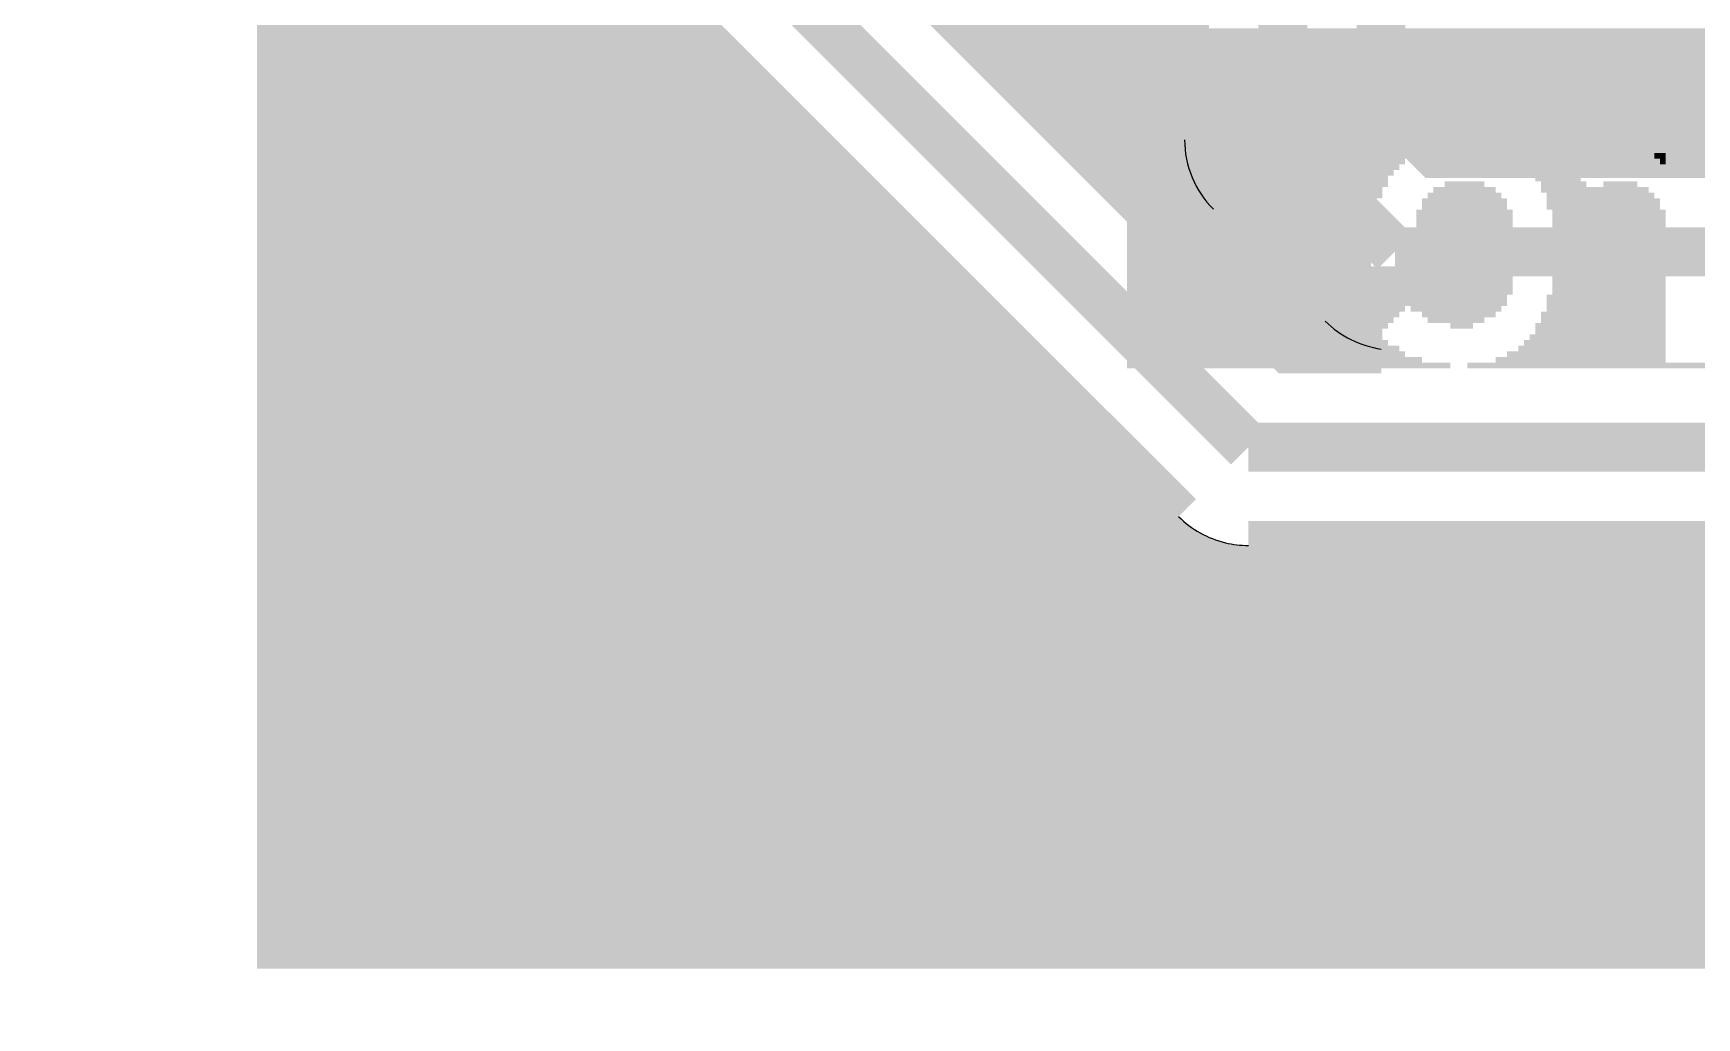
# Model space of a CAD drawing. Extents: x -3564 to 3564, y -2067 to 2176.
# Drawn here: x -485.7 to -145.3, y -2066.8 to -1865.3 of the extents above; entities that cross this region are included whole.
import ezdxf

# ---------------------------------------------------------------- set-up
doc = ezdxf.new("R2010")
doc.units = 0
for name, color, linetype in [('BOARD_OUTLINE', 2, 'CONTINUOUS'), ('COPPER_BOTTOM', 1, 'CONTINUOUS'), ('COPPER_TOP', 3, 'CONTINUOUS'), ('SILKSCREEN_BOTTOM', 6, 'CONTINUOUS')]:
    doc.layers.add(name, color=color, linetype=linetype)

msp = doc.modelspace()

# ---------------------------------------------------------------- hatches: boundary and pattern name
at = {"layer": 'COPPER_TOP'}
h = msp.add_hatch(color=3, dxfattribs=at)
edge = h.paths.add_edge_path()
edge.add_line((3340.582874, -858.438701), (2949.79383, -858.438701))
edge.add_line((2949.79383, -858.438701), (2906.423646, -815.072559))
edge.add_line((2906.423646, -815.072559), (3548.927441, -815.072559))
edge.add_line((3548.927441, -815.072559), (3548.927441, -1280.636464))
edge.add_arc((3564, -1281.820276), 15.118976, 175.509159, 176.26094)
edge.add_arc((3439.266063, -1273.668701), 109.88103, 270, 356.26094, ccw=False)
edge.add_arc((3439.266063, -1398.668701), 15.118976, 90, 94.492746)
edge.add_line((3438.08175, -1383.596181), (3229.577873, -1383.596181))
edge.add_arc((3226.607598, -1398.668701), 15.362402, 78.851822, 90)
edge.add_arc((3226.607598, -1779.402638), 396.096339, 90, 180)
edge.add_arc((2845.873661, -1779.402638), 15.362402, 180, 191.146659)
edge.add_line((2830.801063, -1782.372513), (2830.801063, -1940.583254))
edge.add_arc((2845.873701, -1941.766063), 15.118976, 175.512972, 180)
edge.add_arc((2720.873701, -1941.766063), 109.881024, 270, 0, ccw=False)
edge.add_arc((2720.873701, -2066.766063), 15.118976, 90, 94.490847)
edge.add_line((2719.689887, -2051.693504), (2089.906311, -2051.693578))
edge.add_line((2089.906311, -2051.693578), (2089.906287, -2051.693578))
edge.add_line((2089.906287, -2051.693578), (2049.999961, -2051.693583))
edge.add_line((2049.999961, -2051.693583), (1249.999923, -2051.693504))
edge.add_arc((1249.999921, -2066.766063), 15.072559, 89.999994, 90.185201)
edge.add_line((1249.951201, -2051.693583), (1145.024398, -2051.693583))
edge.add_line((1145.024398, -2051.693583), (1145.024398, -2051.693583))
edge.add_line((1145.024398, -2051.693583), (429.570315, -2051.693583))
edge.add_arc((429.570315, -2066.766142), 15.072559, 90, 90.000352)
edge.add_line((429.570222, -2051.693583), (200.142508, -2051.693541))
edge.add_line((200.142508, -2051.693541), (200.142508, -2051.693541))
edge.add_line((200.142508, -2051.693541), (0.000003, -2051.693504))
edge.add_arc((0, -2066.766063), 15.072559, 89.999989, 90.000362)
edge.add_line((-0.000095, -2051.693504), (-434.927441, -2051.693504))
edge.add_line((-434.927441, -2051.693504), (-434.927441, -1398.766063))
edge.add_arc((-450, -1398.766063), 15.072559, 0, 35.111756)
edge.add_line((-437.670169, -1390.096732), (-391.254109, -1390.096732))
edge.add_line((-391.254109, -1390.096732), (-370.096732, -1411.255121))
edge.add_line((-370.096732, -1411.255121), (-370.096732, -1837.070866))
edge.add_arc((-350, -1837.070866), 20.096732, 180, 225.095268)
edge.add_line((-364.186888, -1851.305011), (-251.305454, -1964.186838))
edge.add_arc((-237.07126, -1950), 20.096732, 224.904532, 256.553469)
edge.add_arc((-237.071208, -1950.000012), 20.096732, 256.553318, 270.063573)
edge.add_line((-237.048909, -1970.096732), (2637.07126, -1970.096732))
edge.add_arc((2637.07126, -1950), 20.096732, 270, 315.095429)
edge.add_line((2651.305444, -1964.186848), (2724.186878, -1891.305256))
edge.add_arc((2710, -1877.071102), 20.096732, 314.904694, 0)
edge.add_line((2730.096732, -1877.071102), (2730.096732, -1558.3243))
edge.add_line((2730.096732, -1558.3243), (3018.3243, -1270.096732))
edge.add_line((3018.3243, -1270.096732), (3340.582874, -1270.096732))
edge.add_arc((3340.606482, -1250.000014), 20.096732, 269.932692, 284.59993)
edge.add_arc((3340.606535, -1250), 20.096732, 284.599773, 315.095368)
edge.add_line((3354.840705, -1264.186863), (3357.722296, -1261.305271))
edge.add_arc((3343.535433, -1247.071102), 20.096732, 314.904632, 0)
edge.add_line((3363.632165, -1247.071102), (3363.632165, -881.464331))
edge.add_arc((3343.535433, -881.464331), 20.096732, 0, 45.095368)
edge.add_line((3357.722296, -867.230162), (3354.840705, -864.34857))
edge.add_arc((3340.606535, -878.535433), 20.096732, 44.904632, 75.400227)
edge.add_arc((3340.606482, -878.535419), 20.096732, 75.40007, 90.067308)
h = msp.add_hatch(color=3, dxfattribs=at)
edge = h.paths.add_edge_path()
edge.add_arc((-349.99997, -1402.931093), 20.096732, 359.900476, 44.99863)
edge.add_line((-335.789094, -1388.720897), (-368.718632, -1355.789785))
edge.add_arc((-382.929507, -1369.999981), 20.096732, 44.99863, 90.078344)
edge.add_line((-382.956987, -1349.903268), (-670.696822, -1349.903268))
edge.add_arc((-699.22, -1330.05), 34.752323, 325.160547, 343.823815)
edge.add_line((-665.843537, -1339.731717), (-338.689281, -1339.731751))
edge.add_line((-338.689281, -1339.731751), (-250.096732, -1428.3243))
edge.add_line((-250.096732, -1428.3243), (-250.096732, -1887.07126))
edge.add_arc((-230, -1887.07126), 20.096732, 180, 225.095368)
edge.add_line((-244.186863, -1901.305429), (-221.305429, -1924.186863))
edge.add_arc((-207.07126, -1910), 20.096732, 224.904632, 262.043453)
edge.add_line((-209.853091, -1929.903268), (-228.746861, -1929.903268))
edge.add_line((-228.746861, -1929.903268), (-329.903268, -1828.746508))
edge.add_line((-329.903268, -1828.746508), (-329.903268, -1402.966002))
at = {"layer": 'SILKSCREEN_BOTTOM'}
for points in [[(125.493543, -1865.461535), (-261.850039, -1865.461535), (-261.850039, -1864.301024), (125.493543, -1864.301772)], [(125.493543, -1866.62126), (-261.850039, -1866.62126), (-261.850039, -1865.460748), (125.493543, -1865.461496)], [(125.493543, -1867.780945), (-261.850039, -1867.780945), (-261.850039, -1866.620472), (125.493543, -1866.62122)], [(125.493543, -1868.940669), (-261.850039, -1868.940669), (-261.850039, -1867.780197), (125.493543, -1867.780906)], [(-24.109173, -1870.100394), (-261.850039, -1870.100394), (-261.850039, -1868.939921), (-24.109173, -1868.94063)], [(-24.109173, -1871.260079), (-261.850039, -1871.260079), (-261.850039, -1870.099646), (-24.109173, -1870.100354)], [(-24.109173, -1872.419803), (-261.850039, -1872.419803), (-261.850039, -1871.25937), (-24.109173, -1871.260039)], [(-24.109173, -1873.579528), (-261.850039, -1873.579528), (-261.850039, -1872.419094), (-24.109173, -1872.419764)], [(-24.109173, -1874.739213), (-261.850039, -1874.739213), (-261.850039, -1873.578819), (-24.109173, -1873.579488)], [(-24.109173, -1875.898937), (-261.850039, -1875.898937), (-261.850039, -1874.738543), (-24.109173, -1874.739173)], [(-24.109173, -1877.058661), (-261.850039, -1877.058661), (-261.850039, -1875.898268), (-24.109173, -1875.898898)], [(-24.109173, -1878.218346), (-261.850039, -1878.218346), (-261.850039, -1877.057992), (-24.109173, -1877.058622)], [(-24.109173, -1879.378071), (-261.850039, -1879.378071), (-261.850039, -1878.217717), (-24.109173, -1878.218307)], [(-24.109173, -1880.537795), (-261.850039, -1880.537795), (-261.850039, -1879.377441), (-24.109173, -1879.378031)], [(-24.109173, -1881.69748), (-261.850039, -1881.69748), (-261.850039, -1880.537165), (-24.109173, -1880.537756)], [(-24.109173, -1882.857205), (-261.850039, -1882.857205), (-261.850039, -1881.69689), (-24.109173, -1881.697441)], [(-24.109173, -1884.016929), (-261.850039, -1884.016929), (-261.850039, -1882.856614), (-24.109173, -1882.857165)], [(-24.109173, -1885.176614), (-261.850039, -1885.176614), (-261.850039, -1884.016339), (-24.109173, -1884.01689)], [(-24.109173, -1886.336339), (-261.850039, -1886.336339), (-261.850039, -1885.176063), (-24.109173, -1885.176575)], [(-24.109173, -1887.496063), (-261.850039, -1887.496063), (-261.850039, -1886.335787), (-24.109173, -1886.336299)], [(-198.065906, -1888.655748), (-261.850039, -1888.655748), (-261.850039, -1887.495512), (-198.065906, -1887.496024)], [(-201.545039, -1889.815472), (-261.850039, -1889.815472), (-261.850039, -1888.655236), (-201.545039, -1888.655709)], [(-169.07311, -1888.655748), (-187.628504, -1888.655748), (-187.628504, -1887.495512), (-169.07311, -1887.496024)], [(-171.39252, -1889.815472), (-184.14937, -1889.815472), (-184.14937, -1888.655236), (-171.39252, -1888.655709)], [(-151.677441, -1888.655748), (-158.635709, -1888.655748), (-158.635709, -1887.495512), (-151.677441, -1887.496024)], [(-151.677441, -1889.815472), (-156.316299, -1889.815472), (-156.316299, -1888.655236), (-151.677441, -1888.655709)], [(-203.864449, -1890.975197), (-261.850039, -1890.975197), (-261.850039, -1889.814961), (-203.864449, -1889.815433)], [(-205.024173, -1892.134882), (-261.850039, -1892.134882), (-261.850039, -1890.974685), (-205.024173, -1890.975157)], [(-206.183858, -1893.294606), (-261.850039, -1893.294606), (-261.850039, -1892.134409), (-206.183858, -1892.134843)], [(-172.552244, -1890.975197), (-182.989646, -1890.975197), (-182.989646, -1889.814961), (-172.552244, -1889.815433)], [(-172.552244, -1892.134882), (-180.670236, -1892.134882), (-180.670236, -1890.974685), (-172.552244, -1890.975157)], [(-171.39252, -1893.294606), (-179.510512, -1893.294606), (-179.510512, -1892.134409), (-171.39252, -1892.134843)], [(-151.677441, -1890.975197), (-153.99685, -1890.975197), (-153.99685, -1889.814961), (-151.677441, -1889.815433)], [(-151.677441, -1892.134882), (-152.837165, -1892.134882), (-152.837165, -1890.974685), (-151.677441, -1890.975157)], [(-207.343583, -1894.454331), (-261.850039, -1894.454331), (-261.850039, -1893.294134), (-207.343583, -1893.294567)], [(-208.503307, -1895.614016), (-261.850039, -1895.614016), (-261.850039, -1894.453858), (-208.503307, -1894.454291)], [(-208.503307, -1896.77374), (-261.850039, -1896.77374), (-261.850039, -1895.613583), (-208.503307, -1895.613976)], [(-188.788189, -1896.77374), (-196.906181, -1896.77374), (-196.906181, -1895.613583), (-188.788189, -1895.613976)], [(-170.232835, -1894.454331), (-179.510512, -1894.454331), (-179.510512, -1893.294134), (-170.232835, -1893.294567)], [(-169.07311, -1895.614016), (-178.350787, -1895.614016), (-178.350787, -1894.453858), (-169.07311, -1894.454291)], [(-167.913386, -1896.77374), (-177.191102, -1896.77374), (-177.191102, -1895.613583), (-167.913386, -1895.613976)], [(-157.475984, -1896.77374), (-164.434252, -1896.77374), (-164.434252, -1895.613583), (-157.475984, -1895.613976)], [(-209.662992, -1897.933465), (-261.850039, -1897.933465), (-261.850039, -1896.773307), (-209.662992, -1896.773701)], [(-209.662992, -1899.09315), (-261.850039, -1899.09315), (-261.850039, -1897.933031), (-209.662992, -1897.933425)], [(-210.822717, -1900.252874), (-261.850039, -1900.252874), (-261.850039, -1899.092756), (-210.822717, -1899.09311)], [(-184.14937, -1900.252874), (-201.545039, -1900.252874), (-201.545039, -1899.092756), (-184.14937, -1899.09311)], [(-185.309055, -1899.09315), (-200.385315, -1899.09315), (-200.385315, -1897.933031), (-185.309055, -1897.933425)], [(-186.46878, -1897.933465), (-199.225591, -1897.933465), (-199.225591, -1896.773307), (-186.46878, -1896.773701)], [(-155.156575, -1897.933465), (-177.191102, -1897.933465), (-177.191102, -1896.773307), (-155.156575, -1896.773701)], [(-153.99685, -1899.09315), (-176.031378, -1899.09315), (-176.031378, -1897.933031), (-153.99685, -1897.933425)], [(-152.837165, -1900.252874), (-176.031378, -1900.252874), (-176.031378, -1899.092756), (-152.837165, -1899.09311)], [(-210.822717, -1901.412598), (-261.850039, -1901.412598), (-261.850039, -1900.25248), (-210.822717, -1900.252835)], [(-210.822717, -1902.572283), (-261.850039, -1902.572283), (-261.850039, -1901.412205), (-210.822717, -1901.412559)], [(-210.822717, -1903.732008), (-261.850039, -1903.732008), (-261.850039, -1902.571929), (-210.822717, -1902.572244)], [(-182.989646, -1902.572283), (-202.704724, -1902.572283), (-202.704724, -1901.412205), (-182.989646, -1901.412559)], [(-182.989646, -1903.732008), (-202.704724, -1903.732008), (-202.704724, -1902.571929), (-182.989646, -1902.572244)], [(-184.14937, -1901.412598), (-201.545039, -1901.412598), (-201.545039, -1900.25248), (-184.14937, -1900.252835)], [(-152.837165, -1901.412598), (-176.031378, -1901.412598), (-176.031378, -1900.25248), (-152.837165, -1900.252835)], [(-151.677441, -1902.572283), (-174.871654, -1902.572283), (-174.871654, -1901.412205), (-151.677441, -1901.412559)], [(-151.677441, -1903.732008), (-174.871654, -1903.732008), (-174.871654, -1902.571929), (-151.677441, -1902.572244)], [(-210.822717, -1904.891732), (-261.850039, -1904.891732), (-261.850039, -1903.731654), (-210.822717, -1903.731969)], [(-210.822717, -1906.051417), (-261.850039, -1906.051417), (-261.850039, -1904.891378), (-210.822717, -1904.891693)], [(-210.822717, -1907.211142), (-261.850039, -1907.211142), (-261.850039, -1906.051102), (-210.822717, -1906.051378)], [(-182.989646, -1904.891732), (-202.704724, -1904.891732), (-202.704724, -1903.731654), (-182.989646, -1903.731969)], [(-182.989646, -1906.051417), (-202.704724, -1906.051417), (-202.704724, -1904.891378), (-182.989646, -1904.891693)], [(-151.677441, -1904.891732), (-174.871654, -1904.891732), (-174.871654, -1903.731654), (-151.677441, -1903.731969)], [(-151.677441, -1906.051417), (-174.871654, -1906.051417), (-174.871654, -1904.891378), (-151.677441, -1904.891693)], [(-151.677441, -1907.211142), (-174.871654, -1907.211142), (-174.871654, -1906.051102), (-151.677441, -1906.051378)], [(-211.982441, -1908.370866), (-261.850039, -1908.370866), (-261.850039, -1907.210827), (-211.982441, -1907.211102)], [(-211.982441, -1909.530551), (-261.850039, -1909.530551), (-261.850039, -1908.370551), (-211.982441, -1908.370827)], [(-151.677441, -1908.370866), (-174.871654, -1908.370866), (-174.871654, -1907.210827), (-151.677441, -1907.211102)], [(-151.677441, -1909.530551), (-174.871654, -1909.530551), (-174.871654, -1908.370551), (-151.677441, -1908.370827)], [(-210.822717, -1910.690276), (-261.850039, -1910.690276), (-261.850039, -1909.530276), (-210.822717, -1909.530512)], [(-211.982441, -1911.85), (-261.850039, -1911.85), (-261.850039, -1910.69), (-211.982441, -1910.690236)], [(-211.982441, -1913.009685), (-261.850039, -1913.009685), (-261.850039, -1911.849724), (-211.982441, -1911.849961)], [(-151.677441, -1910.690276), (-174.871654, -1910.690276), (-174.871654, -1909.530276), (-151.677441, -1909.530512)], [(-151.677441, -1911.85), (-174.871654, -1911.85), (-174.871654, -1910.69), (-151.677441, -1910.690236)], [(-151.677441, -1913.009685), (-174.871654, -1913.009685), (-174.871654, -1911.849724), (-151.677441, -1911.849961)], [(-182.989646, -1914.169409), (-261.850039, -1914.169409), (-261.850039, -1913.009449), (-182.989646, -1913.009646)], [(-182.989646, -1915.329134), (-261.850039, -1915.329134), (-261.850039, -1914.169173), (-182.989646, -1914.16937)], [(-182.989646, -1916.488819), (-261.850039, -1916.488819), (-261.850039, -1915.328898), (-182.989646, -1915.329094)], [(-151.677441, -1914.169409), (-174.871654, -1914.169409), (-174.871654, -1913.009449), (-151.677441, -1913.009646)], [(-151.677441, -1915.329134), (-174.871654, -1915.329134), (-174.871654, -1914.169173), (-151.677441, -1914.16937)], [(-151.677441, -1916.488819), (-174.871654, -1916.488819), (-174.871654, -1915.328898), (-151.677441, -1915.329094)], [(-182.989646, -1917.648543), (-261.850039, -1917.648543), (-261.850039, -1916.488622), (-182.989646, -1916.48878)], [(-182.989646, -1918.808268), (-261.850039, -1918.808268), (-261.850039, -1917.648346), (-182.989646, -1917.648504)], [(-184.14937, -1919.967953), (-261.850039, -1919.967953), (-261.850039, -1918.808071), (-184.14937, -1918.808228)], [(-151.677441, -1919.967953), (-176.031378, -1919.967953), (-176.031378, -1918.808071), (-151.677441, -1918.808228)], [(-151.677441, -1917.648543), (-174.871654, -1917.648543), (-174.871654, -1916.488622), (-151.677441, -1916.48878)], [(-151.677441, -1918.808268), (-174.871654, -1918.808268), (-174.871654, -1917.648346), (-151.677441, -1917.648504)], [(-184.14937, -1921.127677), (-261.850039, -1921.127677), (-261.850039, -1919.967795), (-184.14937, -1919.967913)], [(-205.024173, -1922.287402), (-261.850039, -1922.287402), (-261.850039, -1921.12752), (-205.024173, -1921.127638)], [(-206.183858, -1923.447087), (-261.850039, -1923.447087), (-261.850039, -1922.287244), (-206.183858, -1922.287362)], [(-185.309055, -1922.287402), (-203.864449, -1922.287402), (-203.864449, -1921.12752), (-185.309055, -1921.127638)], [(-186.46878, -1923.447087), (-201.545039, -1923.447087), (-201.545039, -1922.287244), (-186.46878, -1922.287362)], [(-151.677441, -1923.447087), (-177.191102, -1923.447087), (-177.191102, -1922.287244), (-151.677441, -1922.287362)], [(-151.677441, -1921.127677), (-176.031378, -1921.127677), (-176.031378, -1919.967795), (-151.677441, -1919.967913)], [(-151.677441, -1922.287402), (-176.031378, -1922.287402), (-176.031378, -1921.12752), (-151.677441, -1921.127638)], [(-207.343583, -1924.606811), (-261.850039, -1924.606811), (-261.850039, -1923.446969), (-207.343583, -1923.447047)], [(-208.503307, -1925.766535), (-261.850039, -1925.766535), (-261.850039, -1924.606693), (-208.503307, -1924.606772)], [(-209.662992, -1926.92622), (-261.850039, -1926.92622), (-261.850039, -1925.766417), (-209.662992, -1925.766496)], [(-188.788189, -1924.606811), (-200.385315, -1924.606811), (-200.385315, -1923.446969), (-188.788189, -1923.447047)], [(-191.107638, -1925.766535), (-195.746457, -1925.766535), (-195.746457, -1924.606693), (-191.107638, -1924.606772)], [(-151.677441, -1925.766535), (-178.350787, -1925.766535), (-178.350787, -1924.606693), (-151.677441, -1924.606772)], [(-151.677441, -1926.92622), (-178.350787, -1926.92622), (-178.350787, -1925.766417), (-151.677441, -1925.766496)], [(-151.677441, -1924.606811), (-177.191102, -1924.606811), (-177.191102, -1923.446969), (-151.677441, -1923.447047)], [(-209.662992, -1928.085945), (-261.850039, -1928.085945), (-261.850039, -1926.926142), (-209.662992, -1926.926181)], [(-208.503307, -1929.245669), (-261.850039, -1929.245669), (-261.850039, -1928.085866), (-208.503307, -1928.085906)], [(-206.183858, -1930.405354), (-261.850039, -1930.405354), (-261.850039, -1929.245591), (-206.183858, -1929.24563)], [(-151.677441, -1930.405354), (-181.829921, -1930.405354), (-181.829921, -1929.245591), (-151.677441, -1929.24563)], [(-151.677441, -1929.245669), (-180.670236, -1929.245669), (-180.670236, -1928.085866), (-151.677441, -1928.085906)], [(-151.677441, -1928.085945), (-179.510512, -1928.085945), (-179.510512, -1926.926142), (-151.677441, -1926.926181)], [(-205.024173, -1931.565079), (-261.850039, -1931.565079), (-261.850039, -1930.405315), (-205.024173, -1930.405315)], [(-201.545039, -1932.724803), (-261.850039, -1932.724803), (-261.850039, -1931.565039), (-201.545039, -1931.565039)], [(-195.746457, -1933.884528), (-261.850039, -1933.884528), (-261.850039, -1932.724764), (-195.746457, -1932.724764)], [(-113.406969, -1933.884528), (-192.267323, -1933.884528), (-192.267323, -1932.724764), (-113.406969, -1932.724764)], [(-151.677441, -1932.724803), (-186.46878, -1932.724803), (-186.46878, -1931.565039), (-151.677441, -1931.565039)], [(-151.677441, -1931.565079), (-184.14937, -1931.565079), (-184.14937, -1930.405315), (-151.677441, -1930.405315)]]:
    msp.add_hatch(color=6, dxfattribs=at).paths.add_polyline_path(points)

# ---------------------------------------------------------------- linework, layer by layer
at = {"layer": 'BOARD_OUTLINE', "color": 2, "const_width": 0.000039}
for points in [[(-450, -1398.766063), (-450, -2066.766063)], [(-450, -2066.766063), (0, -2066.766063)]]:
    msp.add_lwpolyline(points, dxfattribs=at)
at = {"layer": 'COPPER_BOTTOM', "color": 1, "const_width": 10}
msp.add_lwpolyline([(-434.927441, -1398.766063), (-434.927441, -2051.693504), (-0.000095, -2051.693504)], dxfattribs=at)
at = {"layer": 'COPPER_TOP', "color": 3, "const_width": 10}
for points in [[(-665.843537, -1339.731717), (-338.689281, -1339.731751), (-250.096732, -1428.3243), (-250.096732, -1887.07126)], [(-0.000095, -2051.693504), (-434.927441, -2051.693504), (-434.927441, -1398.766063)], [(-209.853091, -1929.903268), (-228.746861, -1929.903268), (-329.903268, -1828.746508), (-329.903268, -1402.966002)], [(-230, -1887.07126), (-230, -1420)], [(-209.903268, -1420.050867), (-209.903268, -1878.746881), (-198.746881, -1889.903268), (2445.675622, -1889.903268), (2503.903268, -1831.675622), (2503.903268, -1814.510553)], [(-237.07126, -1950), (-350, -1837.070866)], [(-364.186888, -1851.305011), (-251.305454, -1964.186838)], [(-207.07126, -1910), (-230, -1887.07126)], [(-244.186863, -1901.305429), (-221.305429, -1924.186863)], [(2454, -1910), (-207.07126, -1910)], [(2637.07126, -1950), (-237.07126, -1950)], [(-237.048909, -1970.096732), (2637.07126, -1970.096732)]]:
    msp.add_lwpolyline(points, dxfattribs=at)
at = {"layer": 'COPPER_TOP', "color": 3}
for centre, start, end in [((-230, -1887.07126), 180, 225.095368), ((-207.07126, -1910), 224.904632, 262.043453), ((-237.07126, -1950), 224.904532, 256.553469), ((-237.071208, -1950.000012), 256.553318, 270.063573)]:
    msp.add_arc(centre, 20.096732, start, end, dxfattribs=at)

doc.saveas('drawing.dxf')
